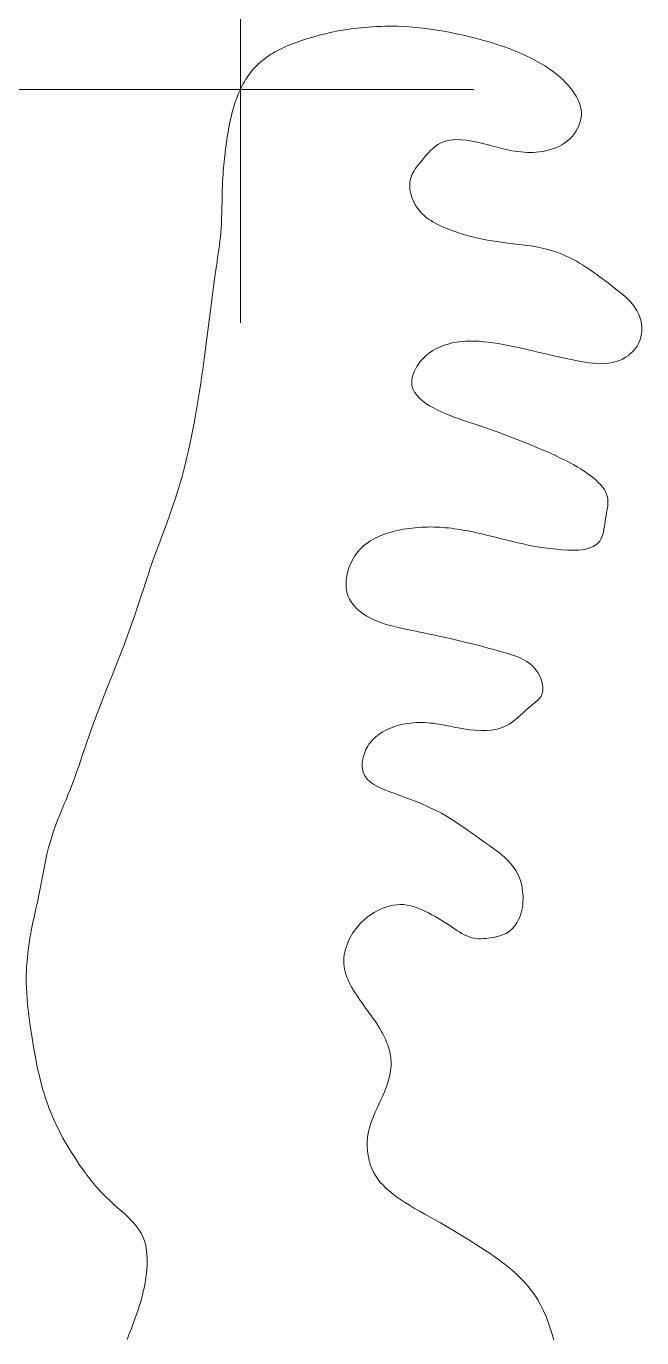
# Model space of a CAD drawing. Header units: millimetres. Extents: x -0.1 to 63, y 0 to 35.
# Drawn here: x 51.14 to 53.78, y 11.64 to 17.26 of the extents above; entities that cross this region are included whole.
import ezdxf

# ---------------------------------------------------------------- set-up
doc = ezdxf.new("R2010")
doc.units = ezdxf.units.MM
doc.header["$MEASUREMENT"] = 0
doc.header["$PDMODE"] = 2
doc.layers.add('layout4', color=7, linetype='CONTINUOUS', lineweight=0)

msp = doc.modelspace()

# ---------------------------------------------------------------- linework, layer by layer
at = {"layer": 'layout4', "color": 6, "linetype": 'CONTINUOUS'}
msp.add_lwpolyline([(53.4031, 11.6285), (53.3962, 11.6542), (53.3884, 11.6796), (53.3798, 11.7047), (53.3702, 11.7294), (53.3595, 11.7536), (53.3477, 11.7771), (53.3347, 11.8), (53.3245, 11.816), (53.3137, 11.8316), (53.3023, 11.8468), (53.2903, 11.8615), (53.2778, 11.8759), (53.2648, 11.8898), (53.2514, 11.9033), (53.2375, 11.9164), (53.2233, 11.929), (53.2091, 11.941), (53.1947, 11.9525), (53.1799, 11.9637), (53.165, 11.9746), (53.1499, 11.9853), (53.1346, 11.9958), (53.1192, 12.0061), (53.1037, 12.0163), (53.0882, 12.0264), (53.072, 12.0369), (53.0557, 12.0474), (53.0394, 12.0578), (53.023, 12.0681), (53.0066, 12.0784), (52.9901, 12.0885), (52.9736, 12.0985), (52.957, 12.1083), (52.9403, 12.118), (52.9182, 12.1306), (52.896, 12.143), (52.8738, 12.1552), (52.8516, 12.1676), (52.8294, 12.1801), (52.8073, 12.1928), (52.7855, 12.206), (52.7638, 12.2196), (52.7424, 12.2338), (52.7297, 12.2427), (52.7172, 12.2519), (52.705, 12.2615), (52.6931, 12.2715), (52.6817, 12.2819), (52.6709, 12.2928), (52.6606, 12.3042), (52.6511, 12.3162), (52.6424, 12.3288), (52.6328, 12.3454), (52.6246, 12.3629), (52.6177, 12.3812), (52.6123, 12.3999), (52.6082, 12.4191), (52.6055, 12.4385), (52.6043, 12.458), (52.6045, 12.4774), (52.6061, 12.4965), (52.6091, 12.5152), (52.6133, 12.5335), (52.6186, 12.5515), (52.6247, 12.5693), (52.6316, 12.5869), (52.6391, 12.6045), (52.6469, 12.622), (52.6549, 12.6396), (52.663, 12.6572), (52.6708, 12.6748), (52.6782, 12.6925), (52.6852, 12.7104), (52.6915, 12.7284), (52.697, 12.7465), (52.7014, 12.7647), (52.7046, 12.783), (52.7065, 12.8014), (52.7068, 12.8198), (52.706, 12.8322), (52.7045, 12.8446), (52.7023, 12.857), (52.6995, 12.8692), (52.6961, 12.8815), (52.6921, 12.8935), (52.6876, 12.9055), (52.6827, 12.9172), (52.6774, 12.9287), (52.6713, 12.9407), (52.6649, 12.9524), (52.6582, 12.964), (52.6512, 12.9753), (52.6439, 12.9864), (52.6365, 12.9974), (52.6289, 13.0083), (52.6212, 13.0191), (52.6134, 13.0299), (52.6056, 13.0406), (52.5978, 13.0513), (52.5901, 13.062), (52.5823, 13.0728), (52.5747, 13.0837), (52.5672, 13.0946), (52.5598, 13.1057), (52.5525, 13.117), (52.5455, 13.1284), (52.5392, 13.139), (52.5332, 13.1498), (52.5275, 13.1607), (52.5223, 13.1718), (52.5176, 13.183), (52.5134, 13.1944), (52.5099, 13.206), (52.5071, 13.2177), (52.5052, 13.2296), (52.5042, 13.2417), (52.504, 13.254), (52.5047, 13.2664), (52.5063, 13.2787), (52.5085, 13.291), (52.5115, 13.3031), (52.5152, 13.3152), (52.5195, 13.327), (52.5243, 13.3386), (52.5326, 13.3554), (52.5419, 13.3714), (52.5523, 13.3867), (52.5637, 13.4013), (52.5761, 13.415), (52.5895, 13.4279), (52.6037, 13.4399), (52.6187, 13.4509), (52.6345, 13.4609), (52.6474, 13.468), (52.6608, 13.4745), (52.6744, 13.4801), (52.6883, 13.485), (52.7024, 13.4889), (52.7166, 13.4919), (52.7309, 13.4938), (52.7452, 13.4946), (52.7594, 13.4943), (52.7752, 13.4926), (52.7909, 13.4895), (52.8063, 13.4851), (52.8216, 13.4798), (52.8367, 13.4736), (52.8516, 13.4666), (52.8663, 13.4592), (52.8807, 13.4513), (52.8949, 13.4433), (52.9021, 13.4391), (52.9093, 13.435), (52.9164, 13.4307), (52.9234, 13.4265), (52.9304, 13.4222), (52.9374, 13.4178), (52.9444, 13.4134), (52.9514, 13.4089), (52.9583, 13.4043), (52.9684, 13.3975), (52.9786, 13.3906), (52.9888, 13.3838), (52.9991, 13.3772), (53.0095, 13.371), (53.0201, 13.3653), (53.0309, 13.3602), (53.0419, 13.356), (53.0531, 13.3526), (53.0627, 13.3505), (53.0724, 13.3492), (53.0823, 13.3484), (53.0923, 13.3483), (53.1024, 13.3486), (53.1126, 13.3494), (53.1227, 13.3505), (53.1329, 13.352), (53.1431, 13.3538), (53.1515, 13.3554), (53.1597, 13.3573), (53.1679, 13.3593), (53.1759, 13.3617), (53.1838, 13.3644), (53.1914, 13.3675), (53.1988, 13.371), (53.2059, 13.375), (53.2126, 13.3795), (53.217, 13.3829), (53.2211, 13.3865), (53.2251, 13.3903), (53.229, 13.3944), (53.2326, 13.3986), (53.2361, 13.403), (53.2395, 13.4075), (53.2426, 13.4122), (53.2456, 13.4169), (53.2512, 13.4272), (53.2561, 13.4378), (53.2602, 13.4487), (53.2637, 13.4598), (53.2665, 13.4712), (53.2687, 13.4827), (53.2702, 13.4944), (53.2712, 13.5062), (53.2717, 13.5181), (53.2716, 13.5298), (53.271, 13.5415), (53.2699, 13.5531), (53.2683, 13.5646), (53.2662, 13.576), (53.2635, 13.5872), (53.2602, 13.5982), (53.2564, 13.6089), (53.252, 13.6192), (53.2403, 13.641), (53.2261, 13.6611), (53.2098, 13.68), (53.1917, 13.6977), (53.1721, 13.7144), (53.1515, 13.7305), (53.1302, 13.7459), (53.1086, 13.7611), (53.0869, 13.7761), (53.0707, 13.7875), (53.0546, 13.7989), (53.0387, 13.8102), (53.0228, 13.8214), (53.007, 13.8324), (52.9913, 13.8432), (52.9755, 13.8536), (52.9597, 13.8637), (52.9438, 13.8734), (52.9221, 13.8858), (52.9, 13.8974), (52.8776, 13.9084), (52.8546, 13.9189), (52.8311, 13.929), (52.8069, 13.9387), (52.782, 13.9484), (52.7562, 13.9579), (52.7295, 13.9676), (52.7094, 13.9748), (52.6893, 13.9823), (52.6696, 13.9903), (52.6507, 13.9991), (52.6333, 14.0089), (52.6177, 14.0199), (52.6045, 14.0324), (52.5941, 14.0465), (52.587, 14.0626), (52.5852, 14.0698), (52.5839, 14.0773), (52.5832, 14.0851), (52.5831, 14.0931), (52.5835, 14.1012), (52.5844, 14.1093), (52.5858, 14.1175), (52.5875, 14.1256), (52.5897, 14.1335), (52.5924, 14.1421), (52.5956, 14.1504), (52.5991, 14.1585), (52.6031, 14.1664), (52.6074, 14.1739), (52.6121, 14.1813), (52.6171, 14.1883), (52.6225, 14.195), (52.6282, 14.2015), (52.6413, 14.214), (52.6555, 14.2252), (52.6709, 14.2351), (52.6872, 14.2437), (52.7042, 14.2512), (52.7218, 14.2576), (52.7399, 14.2629), (52.7583, 14.2672), (52.7767, 14.2704), (52.7893, 14.2721), (52.8018, 14.2733), (52.8143, 14.2742), (52.8267, 14.2746), (52.8391, 14.2747), (52.8515, 14.2744), (52.8638, 14.2737), (52.876, 14.2727), (52.8881, 14.2713), (52.8999, 14.2697), (52.9116, 14.2679), (52.9234, 14.2658), (52.9351, 14.2635), (52.9468, 14.2612), (52.9587, 14.2588), (52.9706, 14.2563), (52.9826, 14.2539), (52.9947, 14.2516), (53.0184, 14.2475), (53.0425, 14.2441), (53.0667, 14.2416), (53.0908, 14.2404), (53.1146, 14.2407), (53.1379, 14.2427), (53.1604, 14.2467), (53.1819, 14.253), (53.2022, 14.2618), (53.2147, 14.269), (53.2267, 14.2772), (53.2383, 14.2862), (53.2497, 14.2959), (53.261, 14.306), (53.2723, 14.3164), (53.2837, 14.327), (53.2954, 14.3374), (53.3074, 14.3476), (53.3127, 14.3518), (53.3179, 14.3559), (53.3231, 14.3601), (53.3282, 14.3643), (53.333, 14.3686), (53.3375, 14.3731), (53.3417, 14.3777), (53.3454, 14.3825), (53.3486, 14.3877), (53.3533, 14.3988), (53.3558, 14.4109), (53.3563, 14.4238), (53.3549, 14.437), (53.3519, 14.4505), (53.3473, 14.4639), (53.3415, 14.4769), (53.3346, 14.4893), (53.3267, 14.5007), (53.3148, 14.5145), (53.3018, 14.5264), (53.2876, 14.5366), (53.2726, 14.5454), (53.2569, 14.5529), (53.2406, 14.5595), (53.2238, 14.5652), (53.2069, 14.5705), (53.1899, 14.5754), (53.1673, 14.5818), (53.1448, 14.588), (53.1224, 14.594), (53.1001, 14.6), (53.0778, 14.6057), (53.0556, 14.6114), (53.0333, 14.6169), (53.0111, 14.6223), (52.9888, 14.6276), (52.9653, 14.6331), (52.9418, 14.6384), (52.9182, 14.6436), (52.8946, 14.6488), (52.8709, 14.6539), (52.8472, 14.6589), (52.8234, 14.6639), (52.7996, 14.6689), (52.7758, 14.6739), (52.756, 14.6781), (52.7363, 14.6824), (52.7166, 14.6871), (52.697, 14.6923), (52.6777, 14.698), (52.6586, 14.7046), (52.6398, 14.7122), (52.6214, 14.7208), (52.6034, 14.7308), (52.5921, 14.7378), (52.5811, 14.7455), (52.5706, 14.7537), (52.5606, 14.7626), (52.5513, 14.7719), (52.5427, 14.7818), (52.5351, 14.7923), (52.5286, 14.8033), (52.5232, 14.8148), (52.5189, 14.8275), (52.516, 14.8407), (52.5143, 14.8543), (52.5138, 14.8681), (52.5145, 14.8821), (52.5161, 14.8962), (52.5187, 14.9101), (52.5222, 14.9239), (52.5265, 14.9375), (52.5306, 14.9484), (52.5352, 14.9591), (52.5402, 14.9695), (52.5458, 14.9795), (52.5518, 14.9892), (52.5583, 14.9985), (52.5652, 15.0075), (52.5727, 15.016), (52.5806, 15.024), (52.5892, 15.0319), (52.5984, 15.0393), (52.6079, 15.0462), (52.6178, 15.0527), (52.628, 15.0587), (52.6385, 15.0643), (52.6492, 15.0695), (52.6601, 15.0744), (52.6711, 15.0789), (52.6833, 15.0834), (52.6955, 15.0875), (52.7079, 15.0912), (52.7203, 15.0946), (52.7328, 15.0976), (52.7454, 15.1003), (52.758, 15.1027), (52.7707, 15.1048), (52.7835, 15.1067), (52.7967, 15.1083), (52.8099, 15.1097), (52.8231, 15.1108), (52.8364, 15.1117), (52.8497, 15.1122), (52.863, 15.1126), (52.8763, 15.1127), (52.8896, 15.1125), (52.9028, 15.1121), (52.9153, 15.1115), (52.9277, 15.1106), (52.9402, 15.1096), (52.9526, 15.1084), (52.965, 15.107), (52.9774, 15.1054), (52.9898, 15.1037), (53.0021, 15.1017), (53.0145, 15.0997), (53.0361, 15.0957), (53.0576, 15.0913), (53.079, 15.0866), (53.1004, 15.0817), (53.1216, 15.0766), (53.1428, 15.0713), (53.1637, 15.0661), (53.1845, 15.0608), (53.2051, 15.0557), (53.2273, 15.0502), (53.2494, 15.045), (53.2716, 15.0401), (53.294, 15.0354), (53.3167, 15.031), (53.3401, 15.0269), (53.3641, 15.0232), (53.389, 15.0199), (53.415, 15.017), (53.4389, 15.0148), (53.4632, 15.0133), (53.4874, 15.0129), (53.511, 15.0138), (53.5333, 15.0165), (53.554, 15.0214), (53.5724, 15.0287), (53.588, 15.0388), (53.6004, 15.0522), (53.6054, 15.0607), (53.6096, 15.0701), (53.6129, 15.0803), (53.6156, 15.0911), (53.6179, 15.1025), (53.6198, 15.1141), (53.6215, 15.1261), (53.6232, 15.1381), (53.6251, 15.1501), (53.627, 15.161), (53.629, 15.1717), (53.631, 15.1823), (53.6328, 15.1928), (53.6341, 15.203), (53.635, 15.2131), (53.6352, 15.223), (53.6346, 15.2327), (53.633, 15.2422), (53.6295, 15.2533), (53.6246, 15.2641), (53.6184, 15.2746), (53.6111, 15.2847), (53.6028, 15.2945), (53.5938, 15.3039), (53.5841, 15.3129), (53.5741, 15.3216), (53.5638, 15.3299), (53.549, 15.3411), (53.5341, 15.3515), (53.5192, 15.3614), (53.5041, 15.3706), (53.4888, 15.3794), (53.4735, 15.3878), (53.4581, 15.3958), (53.4425, 15.4035), (53.4268, 15.411), (53.4078, 15.4199), (53.3886, 15.4285), (53.3693, 15.437), (53.3498, 15.4454), (53.3302, 15.4536), (53.3106, 15.4618), (53.2908, 15.4698), (53.2709, 15.4777), (53.251, 15.4856), (53.2305, 15.4936), (53.2099, 15.5016), (53.1894, 15.5095), (53.1688, 15.5173), (53.1483, 15.5249), (53.1278, 15.5324), (53.1074, 15.5396), (53.087, 15.5467), (53.0667, 15.5535), (53.0488, 15.5594), (53.031, 15.5652), (53.0132, 15.5711), (52.9953, 15.5772), (52.9773, 15.5836), (52.9593, 15.5904), (52.941, 15.5978), (52.9226, 15.6059), (52.9039, 15.6149), (52.8877, 15.6234), (52.8716, 15.6326), (52.8561, 15.6426), (52.8415, 15.6534), (52.8282, 15.6649), (52.8167, 15.6772), (52.8072, 15.6904), (52.8002, 15.7044), (52.7961, 15.7192), (52.795, 15.7304), (52.7956, 15.7419), (52.7975, 15.7537), (52.8007, 15.7655), (52.8051, 15.7772), (52.8106, 15.7888), (52.8169, 15.8001), (52.824, 15.811), (52.8317, 15.8213), (52.8439, 15.8352), (52.857, 15.8478), (52.871, 15.859), (52.8858, 15.8689), (52.9013, 15.8776), (52.9173, 15.8852), (52.9337, 15.8916), (52.9505, 15.8969), (52.9676, 15.9013), (52.9868, 15.9049), (53.0062, 15.9075), (53.0256, 15.909), (53.0452, 15.9096), (53.0648, 15.9094), (53.0845, 15.9085), (53.1041, 15.9069), (53.1237, 15.9048), (53.1432, 15.9022), (53.1649, 15.8989), (53.1865, 15.8952), (53.2079, 15.8911), (53.2293, 15.8868), (53.2506, 15.8823), (53.2718, 15.8775), (53.293, 15.8726), (53.3141, 15.8676), (53.3351, 15.8626), (53.3554, 15.8578), (53.3756, 15.853), (53.3959, 15.8483), (53.4162, 15.8437), (53.4365, 15.8391), (53.457, 15.8347), (53.4776, 15.8304), (53.4983, 15.8263), (53.5191, 15.8224), (53.5361, 15.8194), (53.5531, 15.8168), (53.5702, 15.8146), (53.5872, 15.8131), (53.6042, 15.8124), (53.6211, 15.8127), (53.6379, 15.8142), (53.6546, 15.817), (53.671, 15.8214), (53.6842, 15.8261), (53.697, 15.8319), (53.7094, 15.8388), (53.7212, 15.8467), (53.7323, 15.8555), (53.7425, 15.8652), (53.7518, 15.8757), (53.7598, 15.8871), (53.7666, 15.8992), (53.7721, 15.9125), (53.7761, 15.9263), (53.7787, 15.9406), (53.7799, 15.9551), (53.7798, 15.9697), (53.7784, 15.9843), (53.7757, 15.9986), (53.7717, 16.0126), (53.7666, 16.0259), (53.7594, 16.0403), (53.7508, 16.0539), (53.7411, 16.0666), (53.7305, 16.0787), (53.719, 16.0902), (53.7069, 16.1013), (53.6944, 16.112), (53.6816, 16.1224), (53.6687, 16.1326), (53.6531, 16.1449), (53.6376, 16.157), (53.6221, 16.169), (53.6066, 16.1808), (53.591, 16.1924), (53.5752, 16.2037), (53.5593, 16.2147), (53.5432, 16.2254), (53.5268, 16.2358), (53.5136, 16.2437), (53.5003, 16.2514), (53.4868, 16.2588), (53.4732, 16.2658), (53.4593, 16.2725), (53.4453, 16.2788), (53.4312, 16.2847), (53.4169, 16.2901), (53.4024, 16.2951), (53.3784, 16.3021), (53.3541, 16.308), (53.3296, 16.3129), (53.3048, 16.3171), (53.2798, 16.3206), (53.2548, 16.3237), (53.2296, 16.3267), (53.2045, 16.3297), (53.1793, 16.3329), (53.1496, 16.3372), (53.1201, 16.3422), (53.0907, 16.3479), (53.0616, 16.3544), (53.0327, 16.3619), (53.0042, 16.3703), (52.976, 16.3798), (52.9483, 16.3905), (52.921, 16.4024), (52.9099, 16.4077), (52.8989, 16.4133), (52.8881, 16.4192), (52.8776, 16.4255), (52.8673, 16.4324), (52.8574, 16.4397), (52.8479, 16.4476), (52.8389, 16.4562), (52.8303, 16.4655), (52.8197, 16.4791), (52.8103, 16.4939), (52.8023, 16.5095), (52.7957, 16.5258), (52.7907, 16.5425), (52.7876, 16.5594), (52.7865, 16.5761), (52.7875, 16.5925), (52.7908, 16.6082), (52.7936, 16.6164), (52.797, 16.6243), (52.801, 16.632), (52.8054, 16.6396), (52.8103, 16.647), (52.8155, 16.6544), (52.821, 16.6616), (52.8266, 16.6689), (52.8324, 16.676), (52.841, 16.6868), (52.8498, 16.6974), (52.8587, 16.7077), (52.8679, 16.7177), (52.8773, 16.7272), (52.887, 16.736), (52.897, 16.7441), (52.9075, 16.7513), (52.9184, 16.7575), (52.9384, 16.7655), (52.9597, 16.7704), (52.982, 16.7726), (53.005, 16.7725), (53.0286, 16.7704), (53.0525, 16.7668), (53.0764, 16.7619), (53.1001, 16.7563), (53.1234, 16.7503), (53.1364, 16.7468), (53.1492, 16.7433), (53.1619, 16.7399), (53.1744, 16.7367), (53.1869, 16.7335), (53.1994, 16.7306), (53.2119, 16.7278), (53.2244, 16.7253), (53.2371, 16.7232), (53.2499, 16.7213), (53.2628, 16.7198), (53.2759, 16.7187), (53.2889, 16.7181), (53.3021, 16.7178), (53.3153, 16.7181), (53.3284, 16.7189), (53.3416, 16.7201), (53.3547, 16.722), (53.3693, 16.7247), (53.3838, 16.7283), (53.398, 16.7326), (53.4119, 16.7378), (53.4254, 16.7439), (53.4384, 16.7509), (53.4508, 16.7589), (53.4626, 16.7679), (53.4737, 16.778), (53.4831, 16.7882), (53.4918, 16.7992), (53.4995, 16.8109), (53.5063, 16.8231), (53.512, 16.8358), (53.5165, 16.8489), (53.5196, 16.8622), (53.5214, 16.8755), (53.5217, 16.8889), (53.5206, 16.9009), (53.5183, 16.9128), (53.5148, 16.9246), (53.5104, 16.9362), (53.5051, 16.9475), (53.4991, 16.9586), (53.4925, 16.9693), (53.4853, 16.9798), (53.4777, 16.9899), (53.4691, 17.0006), (53.4602, 17.0108), (53.4509, 17.0207), (53.4414, 17.0301), (53.4316, 17.0392), (53.4215, 17.048), (53.4112, 17.0564), (53.4006, 17.0645), (53.3898, 17.0724), (53.3777, 17.0807), (53.3653, 17.0887), (53.3527, 17.0964), (53.3399, 17.1039), (53.327, 17.111), (53.3139, 17.1179), (53.3006, 17.1246), (53.2873, 17.131), (53.2738, 17.1372), (53.2468, 17.1489), (53.2195, 17.1598), (53.1919, 17.17), (53.1641, 17.1795), (53.1361, 17.1884), (53.1079, 17.1967), (53.0795, 17.2044), (53.051, 17.2117), (53.0224, 17.2185), (52.9926, 17.2251), (52.9628, 17.2313), (52.9329, 17.2369), (52.9029, 17.242), (52.8728, 17.2465), (52.8427, 17.2504), (52.8125, 17.2535), (52.7822, 17.256), (52.7518, 17.2577), (52.7339, 17.2583), (52.716, 17.2586), (52.6981, 17.2587), (52.6803, 17.2585), (52.6624, 17.258), (52.6445, 17.2573), (52.6267, 17.2563), (52.6089, 17.2551), (52.5911, 17.2536), (52.5634, 17.2507), (52.5358, 17.2472), (52.5083, 17.2431), (52.4808, 17.2383), (52.4534, 17.2329), (52.4261, 17.2268), (52.3988, 17.22), (52.3715, 17.2125), (52.3442, 17.2043), (52.3166, 17.1953), (52.2893, 17.1853), (52.2623, 17.1744), (52.236, 17.1623), (52.2105, 17.149), (52.1861, 17.1342), (52.163, 17.118), (52.1414, 17.1001), (52.1215, 17.0804), (52.1135, 17.0712), (52.1058, 17.0618), (52.0985, 17.0519), (52.0915, 17.0418), (52.0848, 17.0315), (52.0785, 17.0208), (52.0725, 17.01), (52.0667, 16.9989), (52.0613, 16.9876)], dxfattribs=at)
at = {"layer": 'layout4', "color": 3, "linetype": 'CONTINUOUS'}
msp.add_lwpolyline([(52.0613, 16.9876), (52.0576, 16.9794), (52.054, 16.9711), (52.0506, 16.9627), (52.0473, 16.9543), (52.0442, 16.9459), (52.0411, 16.9373), (52.0383, 16.9288), (52.0355, 16.9202), (52.0329, 16.9116), (52.0269, 16.8904), (52.0216, 16.8692), (52.0168, 16.8479), (52.0126, 16.8265), (52.0089, 16.8051), (52.0055, 16.7836), (52.0024, 16.7621), (51.9996, 16.7406), (51.9969, 16.719), (51.9953, 16.7054), (51.9937, 16.6917), (51.9922, 16.6781), (51.9908, 16.6644), (51.9895, 16.6507), (51.9883, 16.637), (51.9872, 16.6233), (51.9862, 16.6096), (51.9854, 16.5959), (51.9843, 16.5733), (51.9836, 16.5506), (51.9831, 16.5279), (51.9828, 16.5053), (51.9824, 16.4826), (51.982, 16.46), (51.9813, 16.4373), (51.9803, 16.4147), (51.9789, 16.3921), (51.9774, 16.3742), (51.9757, 16.3563), (51.9737, 16.3384), (51.9714, 16.3205), (51.9691, 16.3026), (51.9666, 16.2847), (51.964, 16.2669), (51.9614, 16.249), (51.9588, 16.2312), (51.9525, 16.1868), (51.9466, 16.1425), (51.9408, 16.0982), (51.9352, 16.0538), (51.9296, 16.0095), (51.9241, 15.9651), (51.9185, 15.9207), (51.9127, 15.8764), (51.9068, 15.8319), (51.902, 15.7974), (51.897, 15.7629), (51.8918, 15.7284), (51.8865, 15.6939), (51.8809, 15.6596), (51.8751, 15.6253), (51.8691, 15.5911), (51.8629, 15.557), (51.8563, 15.523), (51.8508, 15.4953), (51.845, 15.4677), (51.839, 15.4401), (51.8327, 15.4125), (51.826, 15.385), (51.819, 15.3573), (51.8116, 15.3296), (51.8037, 15.3018), (51.7953, 15.2738), (51.7835, 15.2364), (51.771, 15.1989), (51.7579, 15.1616), (51.7446, 15.1246), (51.7313, 15.0881), (51.7181, 15.0524), (51.7053, 15.0178), (51.693, 14.9843), (51.6816, 14.9522), (51.6744, 14.9315), (51.6674, 14.911), (51.6606, 14.8904), (51.6535, 14.869), (51.6462, 14.8464), (51.6383, 14.8222), (51.6296, 14.7959), (51.6201, 14.7669), (51.6093, 14.7349), (51.5872, 14.6714), (51.5639, 14.6083), (51.5397, 14.5456), (51.515, 14.483), (51.4902, 14.4205), (51.4656, 14.3579), (51.4416, 14.2951), (51.4184, 14.232), (51.3966, 14.1685), (51.3861, 14.137), (51.3767, 14.1091), (51.3681, 14.0841), (51.3602, 14.0615), (51.3528, 14.0407), (51.3455, 14.0211), (51.3383, 14.0022), (51.331, 13.9834), (51.3232, 13.9642), (51.3149, 13.944), (51.3062, 13.923), (51.2972, 13.9012), (51.2881, 13.8788), (51.2791, 13.8558), (51.2702, 13.8324), (51.2617, 13.8088), (51.2537, 13.785), (51.2464, 13.7611), (51.2403, 13.739), (51.2348, 13.7169), (51.2298, 13.6949), (51.2253, 13.673), (51.221, 13.651), (51.2168, 13.6291), (51.2128, 13.6073), (51.2087, 13.5854), (51.2045, 13.5635), (51.1986, 13.5345), (51.1924, 13.5054), (51.1861, 13.4763), (51.1797, 13.4471), (51.1735, 13.4179), (51.1676, 13.3886), (51.1621, 13.3592), (51.1572, 13.3298), (51.1529, 13.3002), (51.1511, 13.2848), (51.1494, 13.2693), (51.148, 13.2538), (51.1468, 13.2383), (51.1459, 13.2228), (51.1452, 13.2072), (51.1448, 13.1917), (51.1447, 13.1762), (51.1448, 13.1606), (51.1454, 13.1371), (51.1466, 13.1136), (51.1482, 13.0902), (51.1504, 13.0667), (51.1529, 13.0433), (51.1557, 13.0199), (51.1588, 12.9965), (51.1621, 12.9732), (51.1655, 12.9498), (51.1697, 12.9225), (51.1742, 12.8953), (51.1788, 12.8681), (51.1837, 12.841), (51.189, 12.8139), (51.1947, 12.787), (51.2009, 12.7601), (51.2075, 12.7334), (51.2147, 12.7068), (51.2177, 12.6963), (51.2208, 12.6858), (51.224, 12.6754), (51.2273, 12.665), (51.2307, 12.6546), (51.2343, 12.6443), (51.2379, 12.634), (51.2417, 12.6237), (51.2456, 12.6135), (51.2581, 12.5829), (51.2717, 12.5528), (51.2863, 12.5231), (51.3019, 12.4939), (51.3183, 12.4651), (51.3355, 12.4367), (51.3534, 12.4087), (51.3719, 12.3811), (51.3911, 12.3539), (51.3978, 12.3446), (51.4046, 12.3354), (51.4114, 12.3262), (51.4184, 12.3171), (51.4254, 12.3081), (51.4326, 12.2993), (51.4399, 12.2905), (51.4473, 12.2819), (51.4548, 12.2734), (51.4614, 12.2662), (51.4682, 12.259), (51.475, 12.252), (51.482, 12.2451), (51.489, 12.2382), (51.4962, 12.2314), (51.5035, 12.2247), (51.5108, 12.2179), (51.5183, 12.2112), (51.5346, 12.1968), (51.5512, 12.1822), (51.5675, 12.1675), (51.5834, 12.1524), (51.5985, 12.1369), (51.6126, 12.1208), (51.6253, 12.1039), (51.6364, 12.0863), (51.6455, 12.0676), (51.6507, 12.0536), (51.6549, 12.0391), (51.658, 12.0241), (51.6602, 12.0089), (51.6616, 11.9934), (51.6623, 11.9778), (51.6623, 11.962), (51.6617, 11.9463), (51.6607, 11.9306), (51.6591, 11.9145), (51.6572, 11.8985), (51.6548, 11.8826), (51.6521, 11.8669), (51.649, 11.8513), (51.6456, 11.8358), (51.6419, 11.8205), (51.6378, 11.8051), (51.6335, 11.7899), (51.6286, 11.7738), (51.6235, 11.7578), (51.6182, 11.7419), (51.6126, 11.726), (51.6068, 11.7101), (51.6009, 11.6943), (51.5949, 11.6785), (51.5888, 11.6627), (51.5826, 11.647), (51.5763, 11.6311)], dxfattribs=at)
at = {"layer": 'layout4', "color": 6, "linetype": 'CONTINUOUS'}
msp.add_point((52.0613, 16.9876), dxfattribs=at)

doc.saveas('drawing.dxf')
